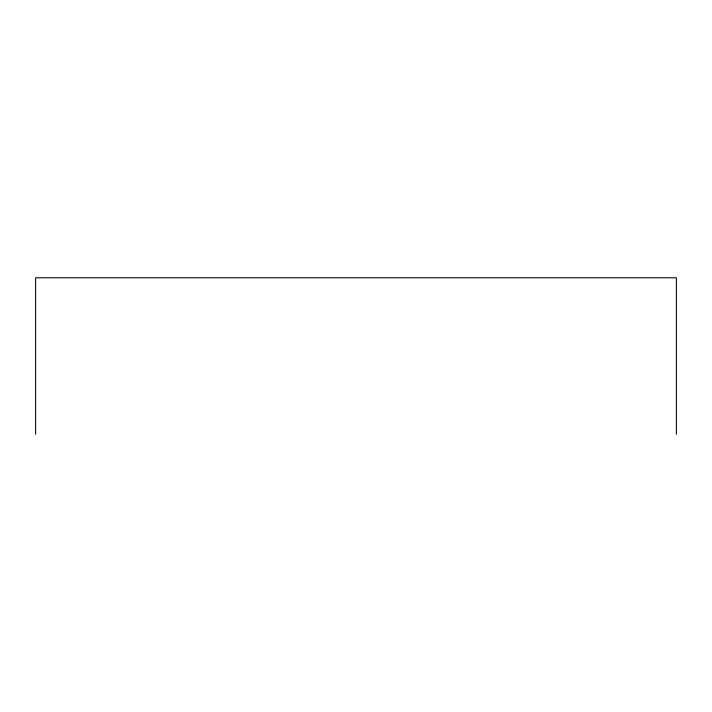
<?xml version="1.0" encoding="UTF-8"?>
<svg xmlns="http://www.w3.org/2000/svg" width="712" height="712" viewBox="0 0 712 712"><rect width="100%" height="100%" fill="white"/><g stroke="black" fill="none" stroke-linecap="round" stroke-linejoin="round"><path stroke-width="1.07" d="M676.4 434.222L676.4 277.778L35.6 277.778L35.6 434.222"/></g></svg>
